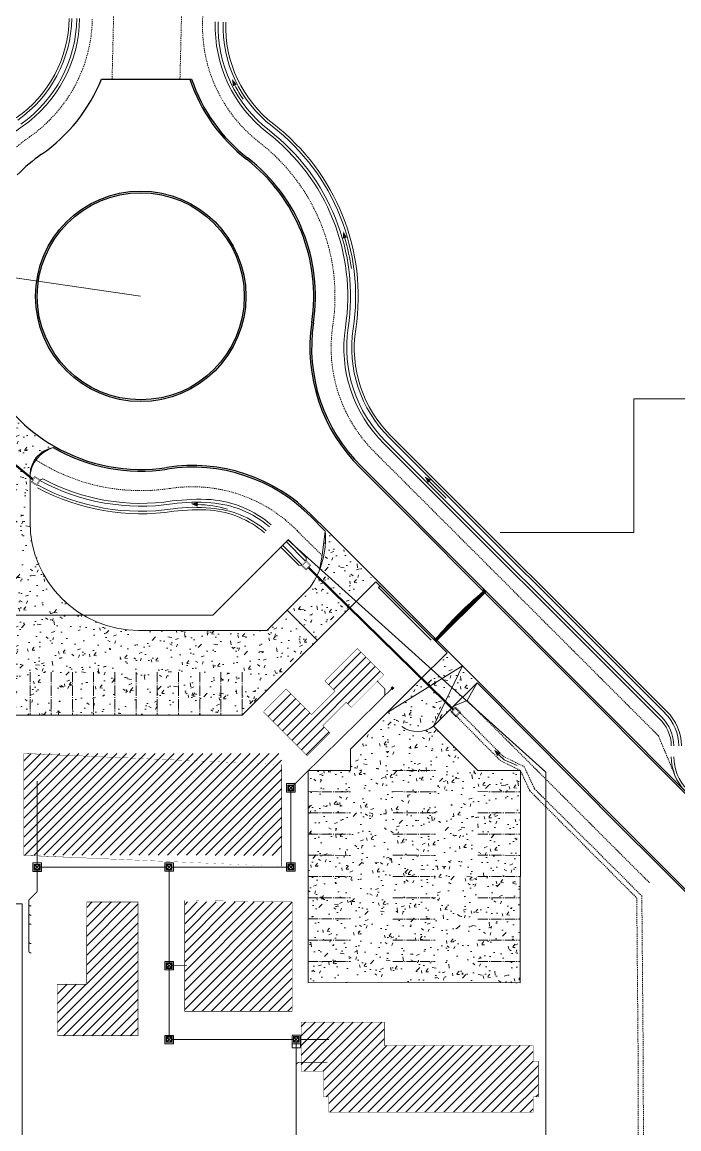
# Model space of a CAD drawing. Header units: millimetres. Extents: x 553474 to 556484, y 6145926 to 6146600.
# Drawn here: x 556100.2 to 556177.6, y 6146221.1 to 6146351.5 of the extents above; entities that cross this region are included whole.
import ezdxf

# ---------------------------------------------------------------- set-up
doc = ezdxf.new("R2010")
doc.units = ezdxf.units.MM
for name, pattern in [('( Hidden )', [0.375, 0.25, -0.125]), ('ACAD_ISO04W100', [30, 24, -3, 0, -3]), ('DASHED2', [9.524999999999999, 6.349999999999999, -3.174999999999999]), ('HIDDEN', [0.375, 0.25, -0.125])]:
    doc.linetypes.add(name, pattern=pattern)
doc.layers.add('8', color=8, linetype='Continuous', lineweight=0)
doc.styles.add('topografia rev A (17-04-08)$0$Standard', font='txt')
doc.linetypes.add('topografia rev A (17-04-08)$0$CERCO', pattern='A,0.5,-0.005,["X",topografia rev A (17-04-08)$0$Standard,S=0.5,R=0,X=-0.1,Y=-0.25],4', length=4.505)
pattern_1 = [(45, (2083.909502395662, 0), (-0.561266007566822, 0.5612660075668221), [])]

# ---------------------------------------------------------------- blocks, each defined once
blk = doc.blocks.new('cinsc-60')
for p, q in [((0, 0.3691669211274871), (0, -0.3691669211274871)), ((0.6696915760171862, 0.3691669211274871), (0.6696915760171862, -0.371957724950164))]:
    blk.add_line(p, q)
at = {"linetype": 'DASHED2'}
for p, q in [((0.0530772623258997, 0.263818831516744), (0.6038075615061304, -0.2748696045339898)), ((0.6038075615061304, 0.263818831516744), (0.0530772623258997, -0.2748696045339898))]:
    blk.add_line(p, q, dxfattribs=at)
for points in [[(0.7057205720555828, 0.3239506256928166), (-0.0534752443526827, 0.3239506256928166)], [(0.7057205720555828, -0.3357108128635104), (-0.0474281792193665, -0.3357108128633968)]]:
    blk.add_lwpolyline(points)
at = {"const_width": 0.0095167155963303}
blk.add_lwpolyline([(0.6310028212520252, 0.2941535929421093), (0.6310028212520252, -0.3058464070579134), (0.0310028212520308, -0.3058464070579134), (0.0310028212520308, 0.2941535929421093)], close=True, dxfattribs=at)
at = {"linetype": 'DASHED2'}
blk.add_lwpolyline([(0.0530772623258997, 0.263818831516744), (0.0530772623258997, -0.2748696045339898), (0.6038075615061304, -0.2748696045339898), (0.6038075615061304, 0.263818831516744)], close=True, dxfattribs=at)
blk = doc.blocks.new('bacc20-60')
for p, q in [((0.2300000000000466, 0.1000000000000227), (-0.0299999999999585, 0.1000000000000227)), ((4.26e-14, 0.1299999999999954), (4.26e-14, -0.1299999999999954)), ((0.2000000000000455, -0.1299999999999954), (0.2000000000000455, 0.1299999999999954)), ((-0.0299999999999585, -0.1000000000000228), (0.2300000000000466, -0.1000000000000228))]:
    blk.add_line(p, q)
at = {"const_width": 0.06}
blk.add_lwpolyline([(0.0700000000000216, 0, 1), (0.1300000000000239, 0, 1)], format="xyb", close=True, dxfattribs=at)
blk.add_circle((0.1000000000000227, 0), 0.1000000000000227)

msp = doc.modelspace()

# ---------------------------------------------------------------- hatches: boundary and pattern name
at = {"layer": '8', "lineweight": 0, "ltscale": 50}
h = msp.add_hatch(dxfattribs=at)
h.set_pattern_fill('AR-CONC', color=256, scale=0.02)
h.set_pattern_definition([(49.99999999999999, (3083.909502395662, 0), (3.64369337992008, -0.3187817107780617), [0.381, -4.191000000000001]), (355, (3083.909502395662, 0), (-0.7048684284993868, 3.821136904780703), [0.3048, -3.3528116834]), (100.4514447, (3084.213142535649, -0.02656507026404142), (2.938824941807066, 3.502355038243902), [0.3238001759999998, -3.561804891999998]), (46.18420000000002, (3083.909502395662, 1.015999999828637), (5.421580817842599, -0.8408465586545429), [0.5714999999999993, -6.286499999999995]), (96.63555760999992, (3084.361300395685, 0.9459300003945827), (4.74808268103006, 4.948522491954431), [0.4857004628, -5.3427121632]), (351.1841511700001, (3083.909502395662, 1.015999999828637), (4.74808268129954, 4.948522491710653), [0.4571993414, -5.0291946384]), (21, (3084.417502395692, 0.7620000001043081), (3.03228782538265, -2.045303963741752), [0.381, -4.191000000000001]), (326.0000000000001, (3084.417502395692, 0.7620000001043081), (1.236040566952942, 3.683759322446385), [0.3048, -3.3528]), (71.45144499999999, (3084.670193047612, 0.591558001935482), (4.268328385574323, 1.638455377718105), [0.3238001760000001, -3.561798752]), (37.50000000000001, (3083.909502395662, 0), (0.06177206501183633, 1.691100777463062), [0, -3.31216, 0, -3.4036, 0, -3.3655]), (7.499999999999999, (3083.909502395662, 0), (1.336393250206115, 2.00361149636239), [0, -1.94056, 0, -3.23596, 0, -1.2827]), (327.5, (3082.776662395685, 0), (2.711811903337428, -0.1145748798534689), [0, -1.27, 0, -3.9624, 0, -5.2578]), (317.5, (3082.268662395654, 0), (2.962583627720361, 0.5085298206666606), [0, -1.651, 0, -2.63144, 0, -3.7338])])
edge = h.paths.add_edge_path()
edge.add_line((556101.1076500898, 6146292.601834393), (556101.1076500902, 6146298.215993067))
edge.add_arc((556104.7941739729, 6146297.914241361), 3.69885285319162, 107.63006334412651, 175.3206210512402, ccw=False)
edge.add_line((556103.6739024376, 6146301.439366056), (556099.2717214427, 6146304.933272571))
edge.add_line((556099.2717214427, 6146304.933272571), (556097.946400223, 6146306.462957871))
edge.add_line((556097.946400223, 6146306.462957871), (556096.8026557321, 6146308.076000675))
edge.add_line((556096.8026557321, 6146308.076000675), (556096.1076500898, 6146309.246794677))
edge.add_line((556096.1076500898, 6146309.246794677), (556096.3234377642, 6146304.938810022))
edge.add_line((556096.3234377642, 6146304.938810022), (556096.1076500897, 6146303.0451607))
edge.add_line((556096.1076500897, 6146303.0451607), (556096.1076500898, 6146279.801834393))
edge.add_line((556096.1076500898, 6146279.801834393), (556113.9131176749, 6146279.801834392))
edge.add_line((556113.9131176749, 6146279.801834392), (556111.9919164067, 6146279.93583447))
edge.add_line((556111.9919164067, 6146279.93583447), (556111.1865706986, 6146280.165697508))
edge.add_line((556111.1865706986, 6146280.165697508), (556110.1368078435, 6146280.409973311))
edge.add_line((556110.1368078435, 6146280.409973311), (556109.0151105761, 6146280.754809047))
edge.add_line((556109.0151105761, 6146280.754809047), (556108.1526040052, 6146281.17215779))
edge.add_line((556108.1526040052, 6146281.17215779), (556107.5337412477, 6146281.573783624))
edge.add_line((556107.5337412477, 6146281.573783624), (556107.2253325782, 6146281.688675887))
edge.add_line((556107.2253325782, 6146281.688675887), (556106.3661690563, 6146282.26398342))
edge.add_line((556106.3661690563, 6146282.26398342), (556105.0550412581, 6146283.449584606))
edge.add_line((556105.0550412581, 6146283.449584606), (556103.8373741603, 6146284.70670626))
edge.add_line((556103.8373741603, 6146284.70670626), (556102.9985163407, 6146286.064554618))
edge.add_line((556102.9985163407, 6146286.064554618), (556102.4089738693, 6146287.055905883))
edge.add_line((556102.4089738693, 6146287.055905883), (556101.5554443828, 6146289.253873443))
edge.add_line((556101.5554443828, 6146289.253873443), (556101.1702632915, 6146290.699370918))
edge.add_line((556101.1702632915, 6146290.699370918), (556101.0983288792, 6146292.049970686))
edge.add_line((556101.0983288792, 6146292.049970686), (556101.1076500898, 6146292.601834393))
h = msp.add_hatch(dxfattribs=at)
h.set_pattern_fill('AR-CONC', color=256, scale=0.02)
h.set_pattern_definition([(49.99999999999999, (2769.909015552024, -7.258946433663368), (3.64369337992008, -0.3187817107780617), [0.381, -4.191000000000001]), (355, (2769.909015552024, -7.258946433663368), (-0.7048684284993868, 3.821136904780703), [0.3048, -3.3528116834]), (100.4514447, (2770.212655692012, -7.28551150392741), (2.938824941807066, 3.502355038243902), [0.3238001759999998, -3.561804891999998]), (46.18420000000002, (2769.909015552024, -6.242946433834732), (5.421580817842599, -0.8408465586545429), [0.5714999999999993, -6.286499999999995]), (96.63555760999992, (2770.360813552048, -6.313016433268785), (4.74808268103006, 4.948522491954431), [0.4857004628, -5.3427121632]), (351.1841511700001, (2769.909015552024, -6.242946433834732), (4.74808268129954, 4.948522491710653), [0.4571993414, -5.0291946384]), (21, (2770.417015552055, -6.49694643355906), (3.03228782538265, -2.045303963741752), [0.381, -4.191000000000001]), (326.0000000000001, (2770.417015552055, -6.49694643355906), (1.236040566952942, 3.683759322446385), [0.3048, -3.3528]), (71.45144499999999, (2770.669706203975, -6.667388431727886), (4.268328385574323, 1.638455377718105), [0.3238001760000001, -3.561798752]), (37.50000000000001, (2769.909015552024, -7.258946433663368), (0.06177206501183633, 1.691100777463062), [0, -3.31216, 0, -3.4036, 0, -3.3655]), (7.499999999999999, (2769.909015552024, -7.258946433663368), (1.336393250206115, 2.00361149636239), [0, -1.94056, 0, -3.23596, 0, -1.2827]), (327.5, (2768.776175552048, -7.258946433663368), (2.711811903337428, -0.1145748798534689), [0, -1.27, 0, -3.9624, 0, -5.2578]), (317.5, (2768.268175552017, -7.258946433663368), (2.962583627720361, 0.5085298206666606), [0, -1.651, 0, -2.63144, 0, -3.7338])])
h.paths.add_polyline_path([(556158.9053741986, 6146263.29847372), (556153.8953759861, 6146263.302645549), (556148.6817810654, 6146268.516243453), (556153.8047243449, 6146273.639186733), (556150.265349722, 6146277.170879922), (556138.8971153555, 6146265.80264555), (556138.8971153555, 6146263.30264555), (556133.8849662659, 6146263.30264555), (556133.8849662659, 6146238.302646745), (556158.8880144287, 6146238.285294007)])
h.paths.add_polyline_path([(556141.8696845159, 6146285.547623286), (556135.9174484371, 6146291.499094003), (556135.7288703502, 6146288.770895803), (556135.1958891541, 6146286.776458601), (556135.0116764007, 6146285.777628256), (556129.0365828607, 6146279.802534709), (556093.6076506731, 6146279.80253471), (556093.6076506727, 6146269.80253471), (556126.1076506724, 6146269.802534709)])
at = {"layer": '8', "lineweight": 5}
h = msp.add_hatch(dxfattribs=at)
h.set_pattern_fill('ANSI31', color=256, scale=0.02500000000000001, angle=-45.04223038925405)
h.set_pattern_definition([(359.957769610746, (-4184642.67811255, 2195773.125924202), (5.850407956790177e-05, 0.07937497843951), [])])
edge = h.paths.add_edge_path()
edge.add_line((556154.8594531137, 6146284.406790654), (556154.605081319, 6146284.661537709))
edge.add_line((556154.605081319, 6146284.661537709), (556154.4635557631, 6146284.520220629))
edge.add_line((556154.4635557631, 6146284.520220629), (556154.5695435726, 6146284.414076462))
edge.add_arc((556185.0955166375, 6146248.079653932), 47.45550855479437, 130.0349354192323, 139.6640814477118)
edge.add_line((556148.921952116, 6146278.79607498), (556148.8194972313, 6146278.898681006))
edge.add_line((556148.8194972313, 6146278.898681006), (556148.6765767089, 6146278.755980486))
edge.add_line((556148.6765767089, 6146278.755980486), (556148.9380143405, 6146278.494157181))
edge.add_line((556148.9380143405, 6146278.494157181), (556154.8594531137, 6146284.406790654))
at = {"layer": '8', "linetype": 'Continuous', "lineweight": 5}
h = msp.add_hatch(dxfattribs=at)
h.set_pattern_fill('ANSI31', color=256, scale=0.25)
h.set_pattern_definition(pattern_1)
h.paths.add_polyline_path([(556138.3790179009, 6146271.333573546), (556138.9800586646, 6146270.732532782), (556142.7984352827, 6146274.550909402), (556139.6871654436, 6146277.662179239), (556135.8687888255, 6146273.843802621), (556137.0708703551, 6146272.641721091), (556134.3131539093, 6146269.884004644), (556131.307950088, 6146272.889208463), (556128.6209443209, 6146270.202202694), (556133.7828238261, 6146265.040323194), (556136.469829593, 6146267.727328963), (556135.6213014557, 6146268.5758571)])
h = msp.add_hatch(dxfattribs=at)
h.set_pattern_fill('ANSI31', color=256, scale=0.25)
h.set_pattern_definition(pattern_1)
h.paths.add_polyline_path([(556130.7715521116, 6146265.297917997), (556100.3715523374, 6146265.301624041), (556100.370089425, 6146253.301624132), (556130.7715521118, 6146253.297917909)])
h = msp.add_hatch(dxfattribs=at)
h.set_pattern_fill('ANSI31', color=256, scale=0.25)
h.set_pattern_definition(pattern_1)
h.paths.add_polyline_path([(556113.8427577015, 6146247.801689952), (556107.7927577486, 6146247.802427504), (556107.7915747276, 6146238.098336327), (556104.3615747462, 6146238.098754475), (556104.3608372016, 6146232.04875452), (556113.8408371313, 6146232.047598818)])
h = msp.add_hatch(dxfattribs=at)
h.set_pattern_fill('ANSI31', color=256, scale=0.25)
h.set_pattern_definition(pattern_1)
h.paths.add_polyline_path([(556132.0239509154, 6146247.801689951), (556119.3439509161, 6146247.801689952), (556119.343950915, 6146234.921689952), (556132.0239509154, 6146234.921689951)])
h = msp.add_hatch(dxfattribs=at)
h.set_pattern_fill('ANSI31', color=256, scale=0.25)
h.set_pattern_definition(pattern_1)
h.paths.add_polyline_path([(556161.0284094183, 6146229.053509662), (556160.4284094187, 6146229.053509662), (556160.4284094187, 6146230.883509662), (556142.8784094183, 6146230.883509662), (556142.8784094183, 6146233.65365), (556133.0784094179, 6146233.65365), (556133.0784094179, 6146227.853519124), (556135.7284094191, 6146227.853519124), (556135.7284094191, 6146224.853509663), (556136.3284094187, 6146224.853509663), (556136.3284094187, 6146223.023509662), (556160.4284094187, 6146223.023509662), (556160.4284094187, 6146224.853509663), (556161.0284094183, 6146224.853509663)])

# ---------------------------------------------------------------- linework, layer by layer
at = {"layer": '8', "linetype": 'HIDDEN', "lineweight": 18, "ltscale": 0.5}
for p, q in [((556110.7827811382, 6146344.771840781), (556111.2051145738, 6146362.085909449)), ((556118.7851607632, 6146344.771840781), (556119.2027356585, 6146361.890827453)), ((556121.4434626948, 6146351.231133377), (556121.7019922476, 6146361.829864334)), ((556132.5965837653, 6146291.56158897), (556135.5367469023, 6146288.623945437))]:
    msp.add_line(p, q, dxfattribs=at)
at = {"layer": '8', "lineweight": 0}
msp.add_line((556150.1735361463, 6146295.374949831), (556148.1968763841, 6146297.365572595), dxfattribs=at)
at = {"layer": '8', "lineweight": 30, "ltscale": 50}
for p, q in [((556134.2383934599, 6146293.172335098), (556135.9174484371, 6146291.499094003)), ((556134.3797537714, 6146293.313817474), (556136.0578836936, 6146291.639650524)), ((556141.8732446108, 6146285.544070918), (556150.2653491391, 6146277.170179605)), ((556142.0187822421, 6146285.688587692), (556150.4077281712, 6146277.312782014))]:
    msp.add_line(p, q, dxfattribs=at)
at = {"layer": '8', "linetype": 'Continuous', "ltscale": 0.05}
for p, q in [((556146.8982627429, 6146273.80309321), (556150.2653491391, 6146277.170179605)), ((556143.2387080645, 6146270.143538529), (556152.0789080902, 6146275.628461852)), ((556152.0789080902, 6146275.628461852), (556148.6817798739, 6146268.515543424)), ((556150.433795594, 6146270.26755825), (556153.8047237617, 6146273.638486417))]:
    msp.add_line(p, q, dxfattribs=at)
at = {"layer": '8', "linetype": 'ACAD_ISO04W100', "ltscale": 0.05}
for p, q in [((556101.1076500895, 6146274.901834395), (556101.1076500894, 6146269.901834394)), ((556103.6076500898, 6146274.901834394), (556103.6076500894, 6146269.901834394)), ((556106.1076500897, 6146274.901834394), (556106.1076500894, 6146269.901834393)), ((556108.6076500897, 6146274.901834394), (556108.6076500893, 6146269.901834394)), ((556111.1076500897, 6146274.901834393), (556111.1076500895, 6146269.901834394)), ((556113.6076500897, 6146274.901834394), (556113.6076500895, 6146269.901834393)), ((556116.10765009, 6146274.901834393), (556116.1076500895, 6146269.901834393)), ((556116.1076500898, 6146274.901834394), (556116.1076500895, 6146269.901834394)), ((556118.6076500895, 6146274.901834394), (556118.6076500894, 6146269.901834393)), ((556121.1076500895, 6146274.901834393), (556121.1076500892, 6146269.901834393)), ((556123.6076500895, 6146274.901834392), (556123.6076500894, 6146269.901834393)), ((556126.1076500897, 6146274.901834394), (556126.1076500892, 6146269.901834393)), ((556143.8953778126, 6146263.301945234), (556148.8953766079, 6146263.298473721)), ((556133.897115977, 6146260.801943425), (556138.8971147723, 6146260.798471913)), ((556143.8971135677, 6146260.801943425), (556148.897112363, 6146260.798471913)), ((556153.8971111584, 6146260.801943424), (556158.9071099537, 6146260.798471912)), ((556133.8988517321, 6146258.301941616), (556138.8988505275, 6146258.298470104)), ((556143.8988493228, 6146258.301941616), (556148.8988481181, 6146258.298470104)), ((556153.8988469135, 6146258.301941616), (556158.9088457088, 6146258.298470103)), ((556133.8867014421, 6146255.801949448), (556138.8867002374, 6146255.798477936)), ((556143.8866990327, 6146255.801949448), (556148.8866978281, 6146255.798477936)), ((556153.8866966234, 6146255.801949447), (556158.8966954187, 6146255.798477935)), ((556133.8884371972, 6146253.301947639), (556138.8884359925, 6146253.298476127)), ((556143.8884347879, 6146253.301947639), (556148.8884335832, 6146253.298476127)), ((556153.8884323785, 6146253.301947638), (556158.8984311739, 6146253.298476126)), ((556133.8901729523, 6146250.801945831), (556138.8901717477, 6146250.798474318)), ((556143.890170543, 6146250.801945831), (556148.8901693383, 6146250.798474318)), ((556153.8901681337, 6146250.80194583), (556158.900166929, 6146250.798474317)), ((556133.8919087074, 6146248.301944022), (556138.8919075028, 6146248.29847251)), ((556143.8919062981, 6146248.301944022), (556148.8919050934, 6146248.29847251)), ((556153.8919038888, 6146248.301944021), (556158.9019026841, 6146248.298472509)), ((556133.8797584174, 6146245.801951854), (556138.8797572127, 6146245.798480342)), ((556143.879756008, 6146245.79500883), (556148.8797548034, 6146245.791537317)), ((556153.8797535987, 6146245.788065805), (556158.889752394, 6146245.784594293)), ((556133.8814941725, 6146243.308893071), (556138.8814929678, 6146243.305421558)), ((556143.8814917632, 6146243.301950046), (556148.8814905585, 6146243.298478534)), ((556153.8780178436, 6146243.288066407), (556158.8880166389, 6146243.284594894)), ((556153.8814893538, 6146243.301950045), (556158.8914881492, 6146243.298478533)), ((556133.8832299276, 6146240.801948237), (556138.883228723, 6146240.798476725)), ((556143.8832275183, 6146240.801948237), (556148.8832263136, 6146240.798476725)), ((556153.8762820885, 6146240.788067008), (556158.8862808838, 6146240.784595496)), ((556153.883225109, 6146240.801948236), (556158.8932239043, 6146240.798476724))]:
    msp.add_line(p, q, dxfattribs=at)
at = {"layer": '8', "linetype": 'HIDDEN', "lineweight": 9, "ltscale": 0.5}
msp.add_line((556152.6271549783, 6146271.548183173), (556174.119754532, 6146250.074001933), dxfattribs=at)
at = {"layer": '8'}
for p, q in [((556131.3449090864, 6146261.745772707, 9.796), (556131.3449090864, 6146260.745772707, 9.796)), ((556132.3449090864, 6146261.745772707, 9.796), (556131.3449090864, 6146261.745772707, 9.796)), ((556132.3533029463, 6146261.74577326), (556131.3533029463, 6146261.74577326)), ((556131.3533029463, 6146261.74577326), (556131.3533029463, 6146260.74577326)), ((556132.3533029463, 6146260.74577326), (556132.3533029463, 6146261.74577326)), ((556132.3449090864, 6146260.745772707, 9.796), (556131.3449090864, 6146260.745772707, 9.796)), ((556132.3533029463, 6146260.74577326), (556131.3533029463, 6146260.74577326)), ((556131.5449090863, 6146261.545772707, 9.796), (556131.5449090863, 6146260.945772707, 9.796)), ((556132.1449090863, 6146261.545772707, 9.796), (556131.5449090863, 6146261.545772707, 9.796)), ((556131.5449090863, 6146260.945772707, 9.796), (556132.1449090863, 6146260.945772707, 9.796)), ((556131.5533029463, 6146261.54577326), (556131.5533029463, 6146260.945773261)), ((556132.1533029462, 6146261.54577326), (556131.5533029463, 6146261.54577326)), ((556131.5533029463, 6146260.945773261), (556132.1533029462, 6146260.945773261)), ((556132.1449090863, 6146260.945772707, 9.796), (556132.1449090863, 6146261.545772707, 9.796)), ((556132.1533029462, 6146260.945773261), (556132.1533029462, 6146261.54577326)), ((556174.6278179521, 6146252.717187658), (556185.1386926417, 6146242.206312968)), ((556174.7939212472, 6146252.833927074), (556185.2801139975, 6146242.347734325)), ((556117.9962905586, 6146252.41675368, 9.796), (556116.9962905586, 6146252.41675368, 9.796)), ((556116.9962905586, 6146252.41675368, 9.796), (556116.9962905586, 6146251.416753679, 9.796)), ((556117.0046844186, 6146252.416754234), (556117.0046844186, 6146251.416754232)), ((556118.0046844186, 6146252.416754234), (556117.0046844186, 6146252.416754234)), ((556118.0046844186, 6146251.416754232), (556117.0046844186, 6146251.416754232)), ((556117.1962905586, 6146252.216753678, 9.796), (556117.1962905586, 6146251.616753679, 9.796)), ((556117.7962905585, 6146252.216753678, 9.796), (556117.1962905586, 6146252.216753678, 9.796)), ((556117.1962905586, 6146251.616753679, 9.796), (556117.7962905585, 6146251.616753679, 9.796)), ((556117.2046844185, 6146252.216754232), (556117.2046844185, 6146251.616754232)), ((556117.8046844185, 6146252.216754232), (556117.2046844185, 6146252.216754232)), ((556117.2046844185, 6146251.616754232), (556117.8046844185, 6146251.616754232)), ((556117.7962905585, 6146251.616753679, 9.796), (556117.7962905585, 6146252.216753678, 9.796)), ((556117.8046844185, 6146251.616754232), (556117.8046844185, 6146252.216754232)), ((556118.0046844186, 6146251.416754232), (556118.0046844186, 6146252.416754234)), ((556132.3449090864, 6146252.41675368, 9.796), (556131.3449090864, 6146252.41675368, 9.796)), ((556131.3449090864, 6146252.41675368, 9.796), (556131.3449090864, 6146251.416753679, 9.796)), ((556132.3449090864, 6146251.416753679, 9.796), (556131.3449090864, 6146251.416753679, 9.796)), ((556132.3533029463, 6146252.416754234), (556131.3533029463, 6146252.416754234)), ((556131.3533029463, 6146252.416754234), (556131.3533029463, 6146251.416754232)), ((556132.3533029463, 6146251.416754232), (556131.3533029463, 6146251.416754232)), ((556132.1449090863, 6146252.216753678, 9.796), (556131.5449090863, 6146252.216753678, 9.796)), ((556131.5449090863, 6146252.216753678, 9.796), (556131.5449090863, 6146251.616753679, 9.796)), ((556131.5449090863, 6146251.616753679, 9.796), (556132.1449090863, 6146251.616753679, 9.796)), ((556131.5533029463, 6146252.216754232), (556131.5533029463, 6146251.616754232)), ((556132.1533029462, 6146252.216754232), (556131.5533029463, 6146252.216754232)), ((556131.5533029463, 6146251.616754232), (556132.1533029462, 6146251.616754232)), ((556132.1449090863, 6146251.616753679, 9.796), (556132.1449090863, 6146252.216753678, 9.796)), ((556132.1533029462, 6146251.616754232), (556132.1533029462, 6146252.216754232)), ((556132.3449090864, 6146251.416753679, 9.796), (556132.3449090864, 6146252.41675368, 9.796)), ((556132.3533029463, 6146251.416754232), (556132.3533029463, 6146252.416754234)), ((556117.995962362, 6146240.795015529, 9.796), (556116.995962362, 6146240.795015529, 9.796)), ((556116.995962362, 6146240.795015529, 9.796), (556116.995962362, 6146239.795015528, 9.796)), ((556118.004356222, 6146240.795016082), (556117.004356222, 6146240.795016082)), ((556117.004356222, 6146240.795016082), (556117.004356222, 6146239.795016081)), ((556117.995962362, 6146239.795015528, 9.796), (556117.995962362, 6146240.795015529, 9.796)), ((556118.004356222, 6146239.795016081), (556118.004356222, 6146240.795016082)), ((556117.995962362, 6146239.795015528, 9.796), (556116.995962362, 6146239.795015528, 9.796)), ((556118.004356222, 6146239.795016081), (556117.004356222, 6146239.795016081)), ((556116.9962905586, 6146232.073514335, 9.796), (556116.9962905586, 6146231.073514335, 9.796)), ((556117.9962905586, 6146232.073514335, 9.796), (556116.9962905586, 6146232.073514335, 9.796)), ((556118.0046844186, 6146232.073514888), (556117.0046844186, 6146232.073514888)), ((556117.0046844186, 6146232.073514888), (556117.0046844186, 6146231.073514888)), ((556117.1962905586, 6146231.873514334, 9.796), (556117.1962905586, 6146231.273514334, 9.796)), ((556117.7962905585, 6146231.873514334, 9.796), (556117.1962905586, 6146231.873514334, 9.796)), ((556117.8046844185, 6146231.873514887), (556117.2046844185, 6146231.873514887)), ((556117.2046844185, 6146231.873514887), (556117.2046844185, 6146231.273514887)), ((556117.7962905585, 6146231.273514334, 9.796), (556117.7962905585, 6146231.873514334, 9.796)), ((556117.8046844185, 6146231.273514887), (556117.8046844185, 6146231.873514887)), ((556117.9962905586, 6146231.073514335, 9.796), (556117.9962905586, 6146232.073514335, 9.796)), ((556118.0046844186, 6146231.073514888), (556118.0046844186, 6146232.073514888)), ((556132.9951971385, 6146232.103378743, 9.795999456223466), (556131.9951971385, 6146232.103378743, 9.795999456223466)), ((556131.9951971385, 6146232.073514335, 9.796), (556131.9951971385, 6146230.634825582, 9.796)), ((556132.0035909985, 6146232.073514888), (556132.0035909985, 6146230.634826135)), ((556132.7951971384, 6146231.90337874, 9.795999456223466), (556132.1951971385, 6146231.90337874, 9.795999456223466)), ((556132.1951971385, 6146231.90337874, 9.795999456223466), (556132.1951971385, 6146231.303378741, 9.795999456223466)), ((556132.2035909984, 6146231.903379293), (556132.2035909984, 6146231.303379294)), ((556132.7951971384, 6146231.273514334, 9.796), (556132.7951971384, 6146231.873514334, 9.796)), ((556132.9951971385, 6146230.662920953, 9.796), (556132.9951971385, 6146232.073514335, 9.796)), ((556117.9962905586, 6146231.073514335, 9.796), (556116.9962905586, 6146231.073514335, 9.796)), ((556118.0046844186, 6146231.073514888), (556117.0046844186, 6146231.073514888)), ((556117.1962905586, 6146231.273514334, 9.796), (556117.7962905585, 6146231.273514334, 9.796)), ((556117.2046844185, 6146231.273514887), (556117.8046844185, 6146231.273514887)), ((556132.9951971385, 6146231.073514335, 9.796), (556131.9951971385, 6146231.073514335, 9.796)), ((556131.9951971385, 6146230.634825582, 9.796), (556132.9980785685, 6146230.634825582, 9.796)), ((556132.1951971385, 6146231.273514334, 9.796), (556132.7951971384, 6146231.273514334, 9.796))]:
    msp.add_line(p, q, dxfattribs=at)
at = {"layer": '8', "lineweight": 25}
msp.add_lwpolyline([(556109.5263020195, 6146344.771840781), (556120.1595131075, 6146344.771840781)], dxfattribs=at)
at = {"layer": '8', "lineweight": 0}
for points, format in [([(556125.2629319651, 6146344.04272713, 0.4999999999999998, 0, 0), (556124.9083071346, 6146344.793089575, 0, 0, 0)], "xyseb"), ([(556114.1511093912, 6146319.17103814), (555965.3669989174, 6146340.893392336, 0.1725436924596112), (555932.5024418556, 6146334.342616068), (555784.9316315049, 6146246.190816389, -0.1354367570799922), (555759.2904521903, 6146239.11551701), (555674.0555684034, 6146239.11551701)], "xyb"), ([(556138.2201068201, 6146326.038316074, 0.4999999999999998, 0, 0), (556138.0409014258, 6146326.848678953, 0, 0, 0)], "xyseb"), ([(556148.1968763841, 6146297.365572595, 0.5, 0, 0), (556147.6131081658, 6146297.955502452, 0, 0, 0)], "xyseb"), ([(556120.8731839438, 6146294.634814761, 0.4999999999999998, 0, 0), (556120.048513503, 6146294.728202307, 0, 0, 0)], "xyseb"), ([(556156.3802874755, 6146265.150440569, 0.5, 0, 0), (556155.7965192572, 6146265.740370426, 0, 0, 0)], "xyseb")]:
    msp.add_lwpolyline(points, format=format, dxfattribs=at)
at = {"layer": '8', "linetype": 'topografia rev A (17-04-08)$0$CERCO', "lineweight": 20, "ltscale": 2, "flags": 128}
msp.add_lwpolyline([(555915.6652901131, 6146284.733), (555977.279290113, 6146322.064), (556122.0036924996, 6146082.897892706), (556084.0185795277, 6146059.860813444), (556084.0185795277, 6146021.982075842), (556425.9260296497, 6146021.982075842), (556425.9260296497, 6146272.9274655), (556391.5201717676, 6146307.108234035), (556172.2997284794, 6146307.108234035), (556172.2997284796, 6146291.357630824), (556156.5106756814, 6146291.357630824)], dxfattribs=at)
at = {"layer": '8', "linetype": '( Hidden )', "ltscale": 1.5, "const_width": 0.25}
for points in [[(556101.4393204646, 6146297.6123902), (556095.4797730941, 6146302.497958553)], [(556151.0291025124, 6146270.46025873), (556133.9272594323, 6146287.208168217)]]:
    msp.add_lwpolyline(points, dxfattribs=at)
at = {"layer": '8'}
for points in [[(556175.543989501, 6146269.605630691), (556143.0664479262, 6146302.064271711)], [(556175.963616266, 6146270.034481922), (556143.4694473513, 6146302.509414368)], [(556176.1734296486, 6146270.248907537), (556143.6966605779, 6146302.706721143)], [(556175.1980420258, 6146269.484643846), (556142.8617815853, 6146301.802351123)], [(556102.3324522546, 6146297.56426946), (556102.6160169013, 6146297.674341968)], [(556131.5553073101, 6146290.473059126), (556122.6740902045, 6146281.591842021), (556093.1446529536, 6146281.591842022), (556093.1446529531, 6146269.591842021), (556063.4866132444, 6146269.591842021), (556063.4866132444, 6146247.591219732), (556100.1721344184, 6146247.591219732), (556100.1721344189, 6146204.651279245), (556129.8951143045, 6146204.651279245), (556129.8951143051, 6146171.662498875), (556161.9138061429, 6146171.662498874), (556161.9138061432, 6146263.087461771), (556131.5261810109, 6146290.443932827)], [(556131.536378358, 6146290.500474229), (556133.6467952364, 6146288.395972451), (556133.6539882212, 6146288.034458073)], [(556130.6493361067, 6146289.648129885), (556132.8065552104, 6146287.476880455), (556133.0870363816, 6146287.470041904)], [(556130.8634051323, 6146289.858484393), (556133.1614089047, 6146287.544081792)], [(556131.3010385602, 6146290.269218039), (556133.5866700546, 6146287.967440983)], [(556148.9219521089, 6146278.796074971), (556148.8194972312, 6146278.898681006), (556148.6765767087, 6146278.755980486), (556148.9380133104, 6146278.494158212), (556154.859452062, 6146284.406791708), (556154.6050813192, 6146284.661537709), (556154.4635557629, 6146284.52022063), (556154.5695435726, 6146284.414076462)], [(556171.1109947959, 6146256.234010814), (556174.6278179521, 6146252.717187658)], [(556171.2524161522, 6146256.37543217), (556174.7939212477, 6146252.833927074)]]:
    msp.add_lwpolyline(points, dxfattribs=at)
at = {"layer": '8', "linetype": 'Continuous', "ltscale": 0.05}
for points in [[(556101.6208513282, 6146299.607177537), (556101.511995163, 6146299.667976981)], [(556101.1076500898, 6146292.601834393), (556101.1076500898, 6146298.215993067)], [(556135.5367469023, 6146288.623945437), (556135.9174484371, 6146291.499094003)], [(556135.5367469023, 6146288.623945437), (556135.2168314839, 6146286.889314031)], [(556141.8767022555, 6146285.540606622), (556126.1076500893, 6146269.801834392), (556093.6076500895, 6146269.801834393), (556093.60765009, 6146279.801834393), (556096.1076500898, 6146279.801834393)], [(556131.4378634198, 6146282.203115539), (556134.1238046632, 6146284.889056787)], [(556142.3654751646, 6146285.052908642), (556142.1816274006, 6146284.869060881), (556148.4041670362, 6146278.646521187)], [(556113.9131176749, 6146279.801834392), (556129.0365822776, 6146279.801834392), (556131.4378634208, 6146282.203115538), (556134.9733973268, 6146278.667581632)], [(556146.8982627388, 6146273.803093206), (556138.8971147723, 6146265.801945234), (556138.8971147723, 6146263.301945234), (556133.8953802219, 6146263.301945234), (556133.8849656828, 6146238.301946429), (556158.8845451287, 6146238.284596098), (556158.9053741986, 6146263.29847372), (556153.895375403, 6146263.301945233), (556148.6817803218, 6146268.515542976), (556150.4337966461, 6146270.267559301)], [(556153.8047237614, 6146273.638486417), (556152.6271549786, 6146271.548183173), (556151.032684609, 6146270.866447264)]]:
    msp.add_lwpolyline(points, dxfattribs=at)
at = {"layer": '8', "linetype": 'HIDDEN', "lineweight": 18, "ltscale": 0.5}
for points in [[(556177.1302077475, 6146262.712621097), (556175.1797841992, 6146267.390579295), (556141.7848549826, 6146300.757794195)], [(556151.0326846091, 6146270.866447264), (556156.8911164354, 6146264.966631834), (556159.3599131119, 6146263.742827691), (556160.5832971275, 6146261.127581743), (556173.2260974062, 6146248.516261559), (556173.392901254, 6146229.021000001), (556173.452537208, 6146199.018), (556173.5525456824, 6146169.015), (556173.670275809, 6146139.011999999), (556173.7281512377, 6146107.761999999), (556173.8276279492, 6146077.76494141), (556173.9821700612, 6146047.764941409), (556173.9821700612, 6146030.197526081), (556195.8415023964, 6146030.197526081), (556225.8415023964, 6146030.301298589), (556285.8368023932, 6146030.318422279), (556315.8415023976, 6146030.318422279)], [(556158.9053741986, 6146263.29847372), (556160.0298879736, 6146260.894584135), (556172.6282095046, 6146248.266842518), (556172.7929063563, 6146229.017836926), (556172.8525391959, 6146199.016403722), (556172.952549016, 6146169.013000041), (556173.0702779895, 6146139.01026722), (556173.1281530806, 6146107.760449536), (556173.2276330745, 6146077.762401148), (556173.3821700616, 6146047.763395998), (556173.3821700616, 6146029.597526081), (556195.8425401184, 6146029.597526081), (556225.8426257432, 6146029.701298886), (556285.8369736435, 6146029.718422304), (556315.8415023976, 6146029.71842228)]]:
    msp.add_lwpolyline(points, dxfattribs=at)
at = {"layer": '8', "lineweight": 30, "ltscale": 50}
for points in [[(556181.1407806838, 6146257.80583318), (556140.0341662251, 6146298.973112467)], [(556180.5921968534, 6146258.63220268), (556140.1755469934, 6146299.1145744)], [(556171.1109947959, 6146256.234010814), (556153.8047237614, 6146273.638486417)], [(556171.2524161522, 6146256.37543217), (556153.9461449031, 6146273.779907558)]]:
    msp.add_lwpolyline(points, dxfattribs=at)
at = {"layer": '8', "lineweight": 9, "const_width": 0.05}
for points in [[(556101.2414458108, 6146297.264761631), (556101.9367029464, 6146296.869012324), (556102.3324522546, 6146297.56426946), (556101.6371951185, 6146297.960018768)], [(556101.3778216159, 6146297.30220011), (556101.8992644676, 6146297.00538813), (556102.1960764492, 6146297.526830981), (556101.6746335973, 6146297.823642963)], [(556133.0870363852, 6146287.4700419), (556133.6514525575, 6146286.903090064), (556134.2184043935, 6146287.467506236), (556133.6539882212, 6146288.034458073)], [(556133.2284573859, 6146287.469724942), (556133.6517695152, 6146287.044511065), (556134.0769833927, 6146287.467823194), (556133.6536712634, 6146287.893037071)], [(556150.7333744924, 6146270.178050645), (556151.2977906647, 6146269.611098809), (556151.8647425007, 6146270.175514981), (556151.3003263284, 6146270.742466818)], [(556150.8747954931, 6146270.177733687), (556151.2981076224, 6146269.75251981), (556151.7233214999, 6146270.175831939), (556151.3000093705, 6146270.601045816)]]:
    msp.add_lwpolyline(points, close=True, dxfattribs=at)
at = {"layer": '8', "ltscale": 50}
for points in [[(556142.0164847387, 6146285.686285191), (556136.0579311607, 6146291.639698032)], [(556153.9460340788, 6146273.780018426), (556150.4077281719, 6146277.312782014)]]:
    msp.add_lwpolyline(points, dxfattribs=at)
at = {"layer": '8', "linetype": 'Continuous', "const_width": 0.05}
for points in [[(556133.7828238255, 6146265.040323193), (556136.469829593, 6146267.727328963), (556135.6213014557, 6146268.5758571), (556138.3790179009, 6146271.333573546), (556138.9800586646, 6146270.732532782), (556142.7984352827, 6146274.550909402), (556139.6871654436, 6146277.662179239), (556135.8687888255, 6146273.843802621), (556137.0708703551, 6146272.641721091), (556134.3131539093, 6146269.884004644), (556131.3786607664, 6146272.818497784), (556131.3079500883, 6146272.889208463), (556128.6209443209, 6146270.202202694), (556133.7828238257, 6146265.040323194)], [(556100.3715523374, 6146265.301624041), (556130.7715521116, 6146265.297917997), (556130.7715521118, 6146253.297917909), (556100.370089425, 6146253.301624132), (556100.3715523374, 6146265.301624041)], [(556107.7927577473, 6146247.802427504), (556113.8427577015, 6146247.801689952), (556113.8408371313, 6146232.047598818), (556104.3608372016, 6146232.04875452), (556104.3615747462, 6146238.098754475), (556107.7915747276, 6146238.098336327), (556107.7927577486, 6146247.802427504)], [(556119.343950915, 6146234.92168995), (556119.3439509161, 6146247.801689952), (556132.0239509154, 6146247.801689951), (556132.0239509154, 6146234.921689951), (556119.343950915, 6146234.921689952)], [(556160.4284094187, 6146229.053509662), (556161.0284094183, 6146229.053509662), (556161.0284094183, 6146224.853509663), (556160.4284094187, 6146224.853509663), (556160.4284094187, 6146223.023509662), (556136.3284094187, 6146223.023509662), (556136.3284094187, 6146224.853509663), (556135.7284094191, 6146224.853509663), (556135.7284094191, 6146227.853519124), (556133.0784094179, 6146227.853519124), (556133.0784094179, 6146233.65365), (556142.8784094183, 6146233.65365), (556142.8784094183, 6146230.883509662), (556160.4284094187, 6146230.883509662), (556160.4284094187, 6146229.053509662)]]:
    msp.add_lwpolyline(points, dxfattribs=at)
at = {"layer": '8'}
for points, const_width in [([(556142.9250035608, 6146272.129144858), (556142.9250035608, 6146272.926879679), (556141.9997115021, 6146273.852171738)], 0.11), ([(556132.1420276563, 6146261.545772707), (556143.7514806649, 6146272.940323037)], 0.11), ([(556101.9514088655, 6146252.226526802), (556101.9514051437, 6146262.042036286)], 0.1), ([(556131.850742537, 6146252.216754232), (556131.850742537, 6146260.945773261)], 0.11), ([(556101.954432398, 6146249.009328266), (556101.954432398, 6146251.566865349)], 0.11), ([(556117.2046844185, 6146251.916754234), (556102.2969438382, 6146251.916754234)], 0.11), ([(556117.5064350639, 6146240.624492095), (556117.5064350639, 6146251.616754232)], 0.11), ([(556131.5533029463, 6146251.916754234), (556117.8046844185, 6146251.916754234)], 0.11), ([(556101.954432398, 6146249.009328266), (556100.9653611695, 6146248.020257036), (556100.9653611695, 6146241.945851082)], 0.11), ([(556101.2788048256, 6146247.341689399), (556101.0895228514, 6146247.341689399), (556100.9653611694, 6146247.465851082)], 0.11), ([(556101.2788048248, 6146246.252047368), (556101.0895228506, 6146246.252047368), (556100.9653611686, 6146246.37620905)], 0.11), ([(556101.2788048248, 6146245.174899192), (556101.0895228506, 6146245.174899192), (556100.9653611686, 6146245.299060874)], 0.11), ([(556101.2788048253, 6146242.91133143), (556101.089522851, 6146242.91133143), (556100.9653611691, 6146243.035493112)], 0.11), ([(556101.2788048255, 6146241.8216894), (556101.0895228513, 6146241.8216894), (556100.9653611693, 6146241.945851082)], 0.11), ([(556117.5064350639, 6146231.873514887), (556117.5064350639, 6146239.964830657)], 0.11), ([(556119.6185243523, 6146240.294695061), (556117.8433731731, 6146240.294695061)], 0.1), ([(556117.8046844185, 6146231.603849649), (556132.2035909984, 6146231.603849649)], 0.11)]:
    msp.add_lwpolyline(points, dxfattribs=dict(at, const_width=const_width))
at = {"layer": '8', "linetype": 'HIDDEN', "lineweight": 9, "ltscale": 0.5}
msp.add_lwpolyline([(556150.6084179129, 6146270.442180568), (556156.5354781197, 6146264.473251971), (556158.9053741986, 6146263.29847372)], dxfattribs=at)
at = {"layer": '8', "lineweight": 0}
msp.add_lwpolyline([(556156.3802874755, 6146265.150440569), (556156.979927577, 6146264.546564647), (556158.5317592743, 6146263.867950456)], dxfattribs=at)
at = {"layer": '8'}
for points, const_width, elevation in [([(556101.9430150056, 6146252.226526249), (556101.9430112838, 6146262.042035732)], 0.1, 9.796557854239097), ([(556131.842348677, 6146252.216753678), (556131.842348677, 6146260.945772707)], 0.11, 9.796), ([(556117.1962905586, 6146251.91675368), (556102.2885499783, 6146251.91675368)], 0.11, 9.796), ([(556117.498041204, 6146240.624491542), (556117.498041204, 6146251.616753679)], 0.11, 9.796), ([(556131.5449090863, 6146251.91675368), (556117.7962905585, 6146251.91675368)], 0.11, 9.796), ([(556117.498041204, 6146231.873514334), (556117.498041204, 6146239.964830103)], 0.11, 9.796), ([(556119.6101304924, 6146240.294694507), (556117.8349793132, 6146240.294694507)], 0.1, 9.796), ([(556117.7962905585, 6146231.603849096), (556132.1951971385, 6146231.603849096)], 0.11, 9.796), ([(556132.9951971385, 6146231.608300103), (556136.3696619079, 6146231.608300475)], 0.1, 9.796), ([(556132.4969477839, 6146231.303378741), (556132.4969477839, 6146216.735939006)], 0.11, 9.795999456223466), ([(556136.1555408725, 6146228.902187871), (556132.7155140449, 6146228.902187871), (556132.4969477839, 6146228.683621609)], 0.1, 9.796)]:
    msp.add_lwpolyline(points, dxfattribs=dict(at, const_width=const_width, elevation=elevation))
at = {"layer": '8', "elevation": 9.796557854239097}
msp.add_lwpolyline([(556101.4466893743, 6146252.396729201), (556102.4567868849, 6146252.396729201), (556102.4567868849, 6146251.396661827), (556101.4466893743, 6146251.396661827)], close=True, dxfattribs=at)
at = {"layer": '8'}
msp.add_lwpolyline([(556101.4550832342, 6146252.396729754), (556102.4651807449, 6146252.396729754), (556102.4651807449, 6146251.396662381), (556101.4550832342, 6146251.396662381)], close=True, dxfattribs=at)
at = {"layer": '8', "lineweight": 30, "ltscale": 50}
for radius in [12.40000000008391, 12.19999999989765]:
    msp.add_circle((556114.159503252, 6146319.171037587), radius, dxfattribs=at)
at = {"layer": '8'}
for centre in [(556102.1917912649, 6146252.142610143, 9.796557854239097), (556102.2001851249, 6146252.142610696)]:
    msp.add_circle(centre, 0.0301428574575, dxfattribs=at)
for centre, radius, start, end in [((556091.1574541355, 6146352.139895049), 14.56996136861321, 304.9031041993788, 359.1288510460102), ((556091.1574541355, 6146352.139895049), 14.87008562078868, 304.9031041993788, 359.1288510460102), ((556091.1574541355, 6146352.139895049), 15.47005201382346, 304.9031041993788, 359.1288510460102), ((556091.1574541355, 6146352.139895049), 15.79999783752021, 304.9031041993788, 359.1288510460102), ((556138.7416260006, 6146350.979197959), 15.7999978384815, 178.0765281019981, 232.3022749288472), ((556138.7416260006, 6146350.979197959), 15.46987107438445, 178.0765281019981, 232.3022749288472), ((556138.7416260006, 6146350.979197959), 14.8699046824938, 178.0765281019981, 232.3022749288472), ((556138.7416260006, 6146350.979197959), 14.56992148697051, 178.0765281019981, 232.3022749288472), ((556114.1595032418, 6146319.171037595), 24.39999998565293, 124.9031042048451, 135.3931356246569), ((556114.1595032417, 6146319.171037589), 24.73012675406135, 351.3251412100157, 52.30227493411927), ((556114.1595032417, 6146319.171037589), 25.33009314596041, 351.3251412100157, 52.30227493411927), ((556114.1595032417, 6146319.171037589), 25.63007634132183, 351.3251412100157, 52.30227493411927), ((556114.1595032417, 6146319.171037589), 24.39999998996055, 351.3251412100157, 52.30227493411927), ((556153.9006294324, 6146313.107876424), 15.80098301181153, 171.3260025408472, 225.6837859089556), ((556153.8996197053, 6146313.107790187), 15.46987107693344, 171.3251412100157, 225.5508880219789), ((556153.8996197021, 6146313.107790188), 14.86990468169539, 171.3251412100157, 225.4582885468164), ((556153.8996197053, 6146313.107790187), 14.56992148956787, 171.3251412100157, 225.5508880219789), ((556114.159503242, 6146319.171037589), 25.32991220587844, 241.2784259216871, 278.7243119352607), ((556114.159503242, 6146319.171037589), 24.72994581266525, 241.3009301217867, 278.7243119352607), ((556114.159503242, 6146319.171037589), 24.39999999006714, 241.7646963818433, 278.7243119352607), ((556114.159503242, 6146319.171037589), 25.63003645786428, 241.6227362405295, 278.7243119352607), ((556121.1235562973, 6146268.537076629), 26.71629738976673, 87.1550485485008, 97.01546654488435), ((556120.6095133481, 6146274.982182914), 19.9286520754317, 84.76445332943743, 97.78356965773337), ((556120.4209544827, 6146277.336929032), 16.97061878941217, 83.26642243549146, 98.19625870436118), ((556121.6931087332, 6146283.184536045), 11.66632620358538, 49.09569901569792, 86.38834856804044), ((556121.3789834322, 6146282.726198894), 12.54003138994424, 49.40380004461844, 85.10246802064624), ((556120.9125494711, 6146271.007235795), 23.0094376938609, 86.33877361061236, 97.15389380818073), ((556121.4507139279, 6146282.757028876), 11.25128057583409, 49.5481579436817, 85.25280893263117), ((556121.8544628343, 6146283.421675637), 10.78317210709189, 48.95021665478787, 87.04258734581423), ((556185.0954631023, 6146248.079707756), 47.4554329080556, 130.0349277058997, 139.664089186493)]:
    msp.add_arc(centre, radius, start, end, dxfattribs=at)
at = {"layer": '8', "linetype": 'HIDDEN', "lineweight": 18, "ltscale": 0.5}
for centre, radius, start, end in [((556091.1574541355, 6146352.139895049), 17.29999783752021, 304.9031041993788, 359.1288510460102), ((556138.7416260006, 6146350.979197959), 17.2999978384815, 178.0765281019981, 232.3022749341192), ((556114.1595032417, 6146319.171037589), 22.89999999005603, 124.9031041993788, 135.3931356199773), ((556114.1595032415, 6146319.171037589), 22.89999999015942, 351.3251412100157, 52.30227493411927), ((556153.8996197053, 6146313.107790187), 17.29999784082372, 171.3251412100157, 225.5508880219789), ((556114.159503242, 6146319.171037589), 22.89999999016262, 237.3622769174735, 278.7243119352607), ((556120.2570488654, 6146279.436169239), 17.2999978384815, 44.49856509692601, 98.72431408036685)]:
    msp.add_arc(centre, radius, start, end, dxfattribs=at)
at = {"layer": '8', "lineweight": 25}
for centre, radius, start, end in [((556091.1574541355, 6146352.139895049), 19.79148292279458, 304.9031042048451, 338.1434476505671), ((556114.159503252, 6146319.171037587), 20.40851491191353, 124.9031042048451, 135.4671003273092), ((556114.1596505969, 6146319.171972358), 20.40090159422129, 207.7653482177213, 239.946747483048)]:
    msp.add_arc(centre, radius, start, end, dxfattribs=at)
at = {"layer": '8', "lineweight": 30, "ltscale": 50}
for centre, radius, start, end in [((556138.7416260247, 6146350.979197971), 19.79148293793985, 198.2785986856335, 232.3022749235752), ((556138.7416260006, 6146350.979197959), 19.59148291257784, 198.471903194113, 232.3022749393913), ((556114.1277575367, 6146319.167381652), 20.43083284270821, 351.3487042368525, 52.23810197692849), ((556114.1277579408, 6146319.167381699), 20.6308324340243, 351.348475490459, 52.23872491236821), ((556153.8996197053, 6146313.107790187), 19.79999784082372, 171.3251412100157, 225.5508880219789), ((556153.8996197053, 6146313.107790187), 19.5999978404192, 171.3251412100157, 225.5508880219789), ((556114.159503242, 6146319.171037589), 20.59999999056715, 239.9457909435751, 278.7243119352607), ((556114.1597367777, 6146319.177741319), 20.40659077044412, 239.9557096739894, 278.7208088707924), ((556120.2570488654, 6146279.436169239), 19.7999978384815, 44.49856509692601, 98.72431408036685), ((556120.2570488654, 6146279.436169239), 19.59999783807697, 44.49856509692601, 98.72431408036685)]:
    msp.add_arc(centre, radius, start, end, dxfattribs=at)
at = {"layer": '8', "lineweight": 0}
for centre, radius, start, end in [((556139.3524077494, 6146351.193014105), 15.7999978384815, 206.9073990402749, 213.8730646479442), ((556104.2493099608, 6146316.692079194), 35.2334931918781, 9.389466551626837, 15.38047632023901), ((556120.5049446315, 6146280.172665506), 14.46723317554361, 74.38700117762927, 88.5353652132529)]:
    msp.add_arc(centre, radius, start, end, dxfattribs=at)
at = {"layer": '8', "linetype": 'Continuous', "ltscale": 0.05}
for centre, radius, start, end in [((556104.9886982534, 6146297.599205861), 3.913060116136233, 107.0306023692696, 174.3055186926852), ((556104.452395379, 6146298.047673521), 3.348977831533148, 100.4906211976762, 177.1191017008799), ((556113.9169862374, 6146292.611173361), 12.80933955202403, 180.041772907056, 269.9826970895168), ((556125.8111229661, 6146290.693088367), 10.1384150443557, 325.0767116493538, 4.559835621314766), ((556146.7639727328, 6146271.095514295), 3.214690924214993, 234.9964425995159, 306.6250658030592)]:
    msp.add_arc(centre, radius, start, end, dxfattribs=at)
at = {"layer": '8', "extrusion": (0, 0, -1)}
for centre, radius, start, end in [((-556172.2941024634, 6146266.182504219), 4.397384574604222, 131.3287688866817, 179.7600395984948), ((-556172.146898557, 6146266.151513503), 4.844818480045593, 134.3771174716441, 179.3771174339082), ((-556172.146898557, 6146266.151513503), 5.444818480045592, 134.3771174716441, 179.3771174339082), ((-556172.146898557, 6146266.151513503), 5.744818480045592, 134.3771174716441, 179.3771174339082), ((-556182.4377268424, 6146264.911070647), 5.744818480045592, 314.9999708710428, 359.9999709183352), ((-556182.4377268424, 6146264.911070647), 5.444818480045592, 314.9999708710428, 359.9999709183352)]:
    msp.add_arc(centre, radius, start, end, dxfattribs=at)

# ---------------------------------------------------------------- block references
at = {"layer": '8', "rotation": 135}
msp.add_blockref('bacc20-60', (556143.8972914487, 6146272.93564246), dxfattribs=at)
at = {"layer": '8'}
for p in [(556131.513906265, 6146261.251619114, 9.796), (556131.522300125, 6146261.251619667), (556101.6168923416, 6146251.902575608, 9.796557854239097), (556101.6252862016, 6146251.902576162), (556117.1652877374, 6146251.922600086, 9.796), (556117.1736815973, 6146251.922600639), (556131.513906265, 6146251.922600086, 9.796), (556131.522300125, 6146251.922600639), (556117.1652877374, 6146240.300540917, 9.796), (556117.1736815973, 6146240.30054147), (556117.1652877374, 6146231.609695503, 9.796), (556117.1736815973, 6146231.609696056), (556132.1641943172, 6146231.609695503, 9.795999456223466)]:
    msp.add_blockref('cinsc-60', p, dxfattribs=at)

doc.saveas('drawing.dxf')
